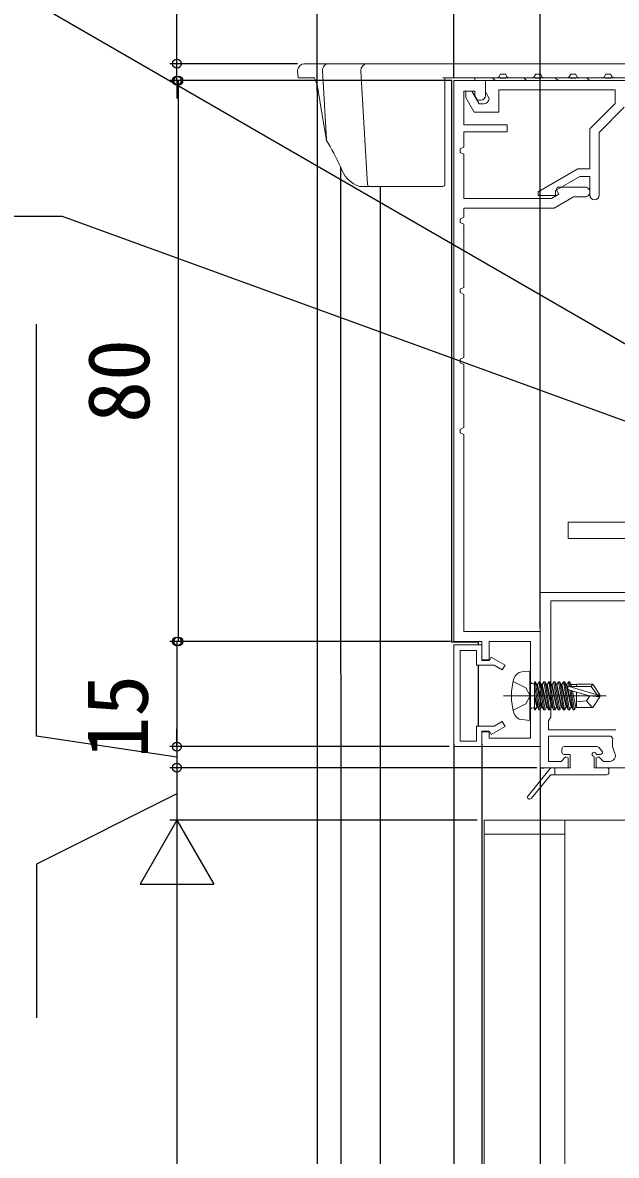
# Model space of a CAD drawing. Units: millimetres, scale not verified. Extents: x -525 to 525, y -783 to 779.
# Drawn here: x -220.2 to -135.5, y 307.4 to 469 of the extents above; entities that cross this region are included whole.
import ezdxf
from ezdxf.enums import TextEntityAlignment as Align

# ---------------------------------------------------------------- set-up
doc = ezdxf.new("R2010")
doc.units = ezdxf.units.MM
doc.header["$LTSCALE"] = 4
doc.layers.add('0-2_YKK_11', color=4, linetype='Continuous', lineweight=18)
doc.layers.add('0-4_YKK_13', color=4, linetype='Continuous', lineweight=18)
doc.layers.add('0-3_YKK_12', color=2, linetype='Continuous')
doc.layers.add('0-5_YKK_D', color=6, linetype='Continuous')
doc.styles.add('ＭＳ ゴシック', font='')
doc.styles.get('ＭＳ ゴシック').set_extended_font_data('MS Gothic')

msp = doc.modelspace()

# ---------------------------------------------------------------- linework, layer by layer
at = {"layer": '0-2_YKK_11', "color": 30}
for points in [[(-158.638, 460.693), (-158.638, 380.693), (-154.638, 380.693), (-154.638, 377.993), (-153.638, 377.993), (-153.638, 380.693), (-147.738, 380.693), (-147.738, 366.893), (-153.638, 366.893), (-153.638, 367.893), (-154.638, 367.893), (-154.638, 365.693), (-146.338, 365.693), (-146.338, 382.093), (-157.238, 382.093), (-157.238, 410.193), (-157.738, 410.448), (-157.738, 410.938), (-157.238, 411.193), (-157.238, 420.193), (-157.738, 420.448), (-157.738, 420.938), (-157.238, 421.193), (-157.238, 430.189), (-157.738, 430.444), (-157.738, 430.935), (-157.238, 431.189), (-157.238, 440.193), (-157.738, 440.448), (-157.738, 440.938), (-157.238, 441.193), (-157.238, 442.493), (-144.338, 442.493), (-141.567, 444.093), (-139.938, 444.093)], [(-154.138, 458.593), (-154.138, 460.693), (-158.638, 460.693)], [(-62.138, 460.693), (-154.138, 460.693), (-154.138, 459.093), (-153.705, 458.343), (-153.638, 458.093)], [(-139.938, 445.493), (-143.865, 445.493), (-144.061, 445.153), (-143.679, 444.49), (-144.713, 443.893), (-157.238, 443.893), (-157.238, 450.193), (-157.738, 450.448), (-157.738, 450.938), (-157.238, 451.193), (-157.238, 453.393), (-151.038, 453.393), (-151.038, 454.393), (-157.238, 454.393), (-157.238, 459.193), (-155.638, 459.193), (-155.638, 458.493), (-155.292, 457.893), (-154.838, 457.893)], [(-154.338, 457.393), (-155.045, 457.393), (-156.084, 459.193), (-156.938, 459.193), (-156.938, 458.272), (-155.738, 456.193), (-152.238, 456.193), (-152.238, 459.393), (-135.638, 459.393), (-135.638, 457.432), (-139.238, 453.832), (-139.238, 448.093), (-140.969, 448.093), (-146.638, 444.82), (-146.638, 444.293), (-144.138, 444.293), (-144.138, 444.993), (-140.674, 446.993), (-139.238, 446.993), (-139.238, 444.343)], [(-137.938, 444.343), (-137.938, 453.293), (-134.338, 456.893)]]:
    msp.add_lwpolyline(points, dxfattribs=at)
at = {"layer": '0-2_YKK_11', "color": 211}
for points in [[(-75.916, 387.693), (-146.338, 387.693), (-146.338, 362.693), (-142.338, 362.693), (-142.338, 364.094), (-142.708, 364.247), (-143.362, 363.593), (-145.138, 363.593), (-145.138, 367.193), (-136.267, 367.193), (-135.973, 366.833)], [(-125.138, 386.493), (-144.838, 386.493), (-144.838, 369.893), (-144.988, 369.633), (-145.138, 369.374), (-145.138, 368.093), (-135.559, 368.093)], [(-136.41, 363.593), (-137.314, 363.593), (-137.968, 364.247), (-138.338, 364.094), (-138.338, 362.693), (-84.838, 362.693), (-84.838, 367.193), (-85.838, 367.193), (-85.838, 363.893), (-87.838, 363.893), (-87.838, 386.693), (-78.538, 386.693), (-78.238, 386.393), (-77.792, 386.131), (-75.798, 387.239), (-75.916, 387.693)]]:
    msp.add_lwpolyline(points, dxfattribs=at)
at = {"layer": '0-2_YKK_11', "color": 30}
msp.add_lwpolyline([(-158.638, 380.193), (-158.638, 365.693), (-154.638, 365.693), (-154.638, 367.793), (-153.538, 367.793), (-153.322, 367.42), (-151.338, 368.566), (-151.738, 369.259), (-152.89, 368.593), (-155.438, 368.593), (-155.438, 366.493), (-157.738, 366.493), (-157.738, 379.393), (-155.438, 379.393), (-155.438, 377.293), (-152.89, 377.293), (-151.738, 376.628), (-151.338, 377.321), (-153.322, 378.466), (-153.538, 378.093), (-154.638, 378.093), (-154.638, 380.193)], close=True, dxfattribs=at)
for centre, radius, start, end in [((-154.838, 458.593), 0.7, 270.00001, 359.99999), ((-154.338, 458.093), 0.7, 270, 0), ((-139.938, 444.793), 0.7, 269.99999, 90.00001), ((-138.588, 444.343), 0.65, 180, 0)]:
    msp.add_arc(centre, radius, start, end, dxfattribs=at)
at = {"layer": '0-2_YKK_11', "color": 211}
for centre, radius, start, end in [((-132.838, 366.193), 3.2, 168.46306, 206.74369), ((-136.41, 364.393), 0.8, 269.99998, 26.74369)]:
    msp.add_arc(centre, radius, start, end, dxfattribs=at)
at = {"layer": '0-3_YKK_12'}
for p, q in [((-158.938, 460.693), (-159.938, 460.693)), ((-158.938, 380.593), (-158.938, 460.693)), ((-178.161, 459.978), (-178.161, 143.694)), ((-174.813, 448.403), (-174.763, 143.694)), ((-169.165, 445.605), (-169.165, 143.694)), ((-155.138, 380.593), (-158.938, 380.593)), ((-155.138, 380.193), (-155.138, 380.593)), ((-155.138, 368.593), (-155.138, 377.293)), ((-158.638, 366.098), (-158.638, 143.694)), ((-154.638, 366.098), (-154.638, 143.694)), ((-146.338, 362.693), (-146.338, 355.193)), ((-146.338, 362.693), (-145.838, 362.693))]:
    msp.add_line(p, q, dxfattribs=at)
at = {"layer": '0-4_YKK_13'}
for p, q in [((-180.938, 462.095), (-180.877, 461.095)), ((-179.938, 463.095), (-176.45, 463.095)), ((-177.4, 462.095), (-176.833, 452.332)), ((-176.45, 463.095), (-170.938, 463.095)), ((-171.237, 450.641), (-171.938, 462.095)), ((-170.938, 463.095), (-61.638, 463.095)), ((-178.97, 461.095), (-180.877, 461.095)), ((-178.465, 461.095), (-178.97, 461.095)), ((-152.538, 461.095), (-160.238, 461.095)), ((-159.938, 461.095), (-159.938, 445.895)), ((-152.763, 460.695), (-153.163, 461.095)), ((-152.038, 461.595), (-151.238, 461.595)), ((-147.538, 461.095), (-150.738, 461.095)), ((-148.272, 460.695), (-148.673, 461.095)), ((-147.038, 461.595), (-146.238, 461.595)), ((-142.538, 461.095), (-145.738, 461.095)), ((-143.782, 460.694), (-144.183, 461.095)), ((-142.038, 461.595), (-141.238, 461.595)), ((-137.538, 461.095), (-140.738, 461.095)), ((-139.292, 460.694), (-139.692, 461.095)), ((-137.038, 461.595), (-136.238, 461.595)), ((-132.538, 461.095), (-135.738, 461.095)), ((-177.868, 458.495), (-177.868, 458.466)), ((-176.833, 452.211), (-176.829, 452.181)), ((-170.946, 445.876), (-171.237, 450.641)), ((-174.82, 448.4), (-174.817, 448.393)), ((-170.647, 445.595), (-172.105, 445.595)), ((-160.238, 445.595), (-170.647, 445.595)), ((-147.838, 376.443), (-148.957, 376.345)), ((-147.838, 376.443), (-147.838, 369.443)), ((-147.138, 374.922), (-147.138, 370.964)), ((-147.138, 374.922), (-147.051, 374.922)), ((-146.351, 370.964), (-147.051, 374.922)), ((-147.051, 374.922), (-146.832, 374.543)), ((-146.525, 374.922), (-146.744, 374.543)), ((-146.525, 374.922), (-146.351, 374.922)), ((-145.651, 370.964), (-146.351, 374.922)), ((-146.351, 374.922), (-146.132, 374.543)), ((-145.825, 374.922), (-146.044, 374.543)), ((-145.125, 374.922), (-145.344, 374.543)), ((-145.125, 374.922), (-144.951, 374.922)), ((-145.125, 374.922), (-144.425, 370.964)), ((-144.951, 374.922), (-144.732, 374.543)), ((-144.251, 370.964), (-144.951, 374.922)), ((-144.425, 374.922), (-144.644, 374.543)), ((-144.425, 374.922), (-143.725, 370.964)), ((-144.425, 374.922), (-144.251, 374.922)), ((-144.251, 374.922), (-144.032, 374.543)), ((-143.551, 370.964), (-144.251, 374.922)), ((-143.725, 374.922), (-143.944, 374.543)), ((-143.725, 374.922), (-143.025, 370.964)), ((-143.725, 374.922), (-143.551, 374.922)), ((-143.551, 374.922), (-143.332, 374.543)), ((-142.851, 370.964), (-143.551, 374.922)), ((-143.025, 374.922), (-143.244, 374.543)), ((-143.025, 374.922), (-142.325, 370.964)), ((-143.025, 374.922), (-142.851, 374.922)), ((-142.851, 374.922), (-142.632, 374.543)), ((-142.151, 370.964), (-142.851, 374.922)), ((-142.325, 374.922), (-142.544, 374.543)), ((-142.325, 374.922), (-142.214, 374.292)), ((-142.325, 374.922), (-142.151, 374.922)), ((-142.039, 374.293), (-142.151, 374.922)), ((-147.338, 374.673), (-147.138, 374.673)), ((-146.832, 374.543), (-146.132, 371.343)), ((-146.744, 374.543), (-146.832, 374.543)), ((-146.044, 371.343), (-146.744, 374.543)), ((-146.132, 374.543), (-145.432, 371.343)), ((-146.044, 374.543), (-146.132, 374.543)), ((-145.344, 374.543), (-145.432, 374.543)), ((-144.644, 371.343), (-145.344, 374.543)), ((-144.732, 374.543), (-144.032, 371.343)), ((-144.644, 374.543), (-144.732, 374.543)), ((-143.944, 371.343), (-144.644, 374.543)), ((-144.032, 374.543), (-143.332, 371.343)), ((-143.944, 374.543), (-144.032, 374.543)), ((-143.244, 371.343), (-143.944, 374.543)), ((-143.332, 374.543), (-142.632, 371.343)), ((-143.244, 374.543), (-143.332, 374.543)), ((-142.544, 371.343), (-143.244, 374.543)), ((-142.632, 374.543), (-141.932, 371.343)), ((-142.544, 374.543), (-142.632, 374.543)), ((-141.844, 371.343), (-142.544, 374.543)), ((-139.344, 372.943), (-142.245, 373.803)), ((-142.121, 373.766), (-141.625, 370.964)), ((-141.451, 370.964), (-141.936, 373.711)), ((-141.138, 374.543), (-141.932, 374.543)), ((-141.737, 373.652), (-141.232, 371.343)), ((-141.138, 374.593), (-141.138, 374.293)), ((-141.138, 373.475), (-141.138, 371.293)), ((-139.043, 374.293), (-138.2, 373.093)), ((-138.85, 374.593), (-137.838, 373.093)), ((-151.591, 372.943), (-136.908, 372.943)), ((-147.138, 372.743), (-146.832, 371.343)), ((-139.738, 372.243), (-138.926, 371.293)), ((-139.344, 372.943), (-137.838, 372.943)), ((-139.344, 372.943), (-137.838, 372.793)), ((-138.85, 371.293), (-137.838, 372.793)), ((-138.2, 373.093), (-137.838, 373.093)), ((-137.838, 373.093), (-137.838, 372.793)), ((-147.338, 371.213), (-147.138, 371.213)), ((-147.051, 370.964), (-146.832, 371.343)), ((-146.744, 371.343), (-146.832, 371.343)), ((-146.351, 370.964), (-146.132, 371.343)), ((-146.044, 371.343), (-146.132, 371.343)), ((-145.825, 370.964), (-145.651, 370.964)), ((-145.651, 370.964), (-145.432, 371.343)), ((-145.344, 371.343), (-145.432, 371.343)), ((-144.951, 370.964), (-144.732, 371.343)), ((-144.644, 371.343), (-144.732, 371.343)), ((-144.425, 370.964), (-144.644, 371.343)), ((-144.425, 370.964), (-144.251, 370.964)), ((-144.251, 370.964), (-144.032, 371.343)), ((-143.944, 371.343), (-144.032, 371.343)), ((-143.725, 370.964), (-143.944, 371.343)), ((-143.725, 370.964), (-143.551, 370.964)), ((-143.551, 370.964), (-143.332, 371.343)), ((-143.244, 371.343), (-143.332, 371.343)), ((-143.025, 370.964), (-143.244, 371.343)), ((-143.025, 370.964), (-142.851, 370.964)), ((-142.851, 370.964), (-142.632, 371.343)), ((-142.544, 371.343), (-142.632, 371.343)), ((-142.325, 370.964), (-142.544, 371.343)), ((-142.325, 370.964), (-142.151, 370.964)), ((-142.151, 370.964), (-141.932, 371.343)), ((-141.844, 371.343), (-141.932, 371.343)), ((-141.625, 370.964), (-141.844, 371.343)), ((-141.625, 370.964), (-141.451, 370.964)), ((-141.451, 370.964), (-141.232, 371.343)), ((-141.144, 371.343), (-141.232, 371.343)), ((-141.138, 371.293), (-138.85, 371.293)), ((-147.838, 369.443), (-148.957, 369.541)), ((-143.238, 364.893), (-143.238, 365.393)), ((-142.938, 365.693), (-138.238, 365.693)), ((-137.526, 365.105), (-138.026, 365.605)), ((-137.738, 364.593), (-138.338, 364.593)), ((-148.071, 358.681), (-144.928, 362.581)), ((-142.038, 362.693), (-144.694, 362.693)), ((-144.238, 361.693), (-144.238, 362.693)), ((-136.538, 362.393), (-136.538, 361.993)), ((-144.928, 361.583), (-147.606, 358.303)), ((-136.838, 361.693), (-144.696, 361.693)), ((-154.338, 143.694), (-154.338, 355.193)), ((-154.338, 355.193), (-142.838, 355.193)), ((-142.838, 143.694), (-142.838, 355.193)), ((-130.838, 355.193), (-142.838, 355.193)), ((-154.338, 353.193), (-142.838, 353.193))]:
    msp.add_line(p, q, dxfattribs=at)
for points in [[(-178.554, 461.115), (-178.56, 461.117), (-178.506, 461.032), (-178.411, 460.823), (-178.293, 460.473), (-178.161, 459.978), (-178.025, 459.354), (-177.893, 458.622), (-177.869, 458.46)], [(-61.638, 460.692), (-155.641, 460.695), (-155.641, 461.095), (-61.638, 461.095)], [(-177.868, 458.466), (-177.614, 456.883), (-176.833, 452.18)], [(-150.201, 374.993), (-148.386, 374.088), (-147.777, 372.943)], [(-146.525, 374.922), (-145.825, 370.964), (-146.044, 371.343)], [(-145.825, 374.922), (-145.125, 370.964), (-144.951, 370.964), (-145.651, 374.922)], [(-145.825, 374.922), (-145.651, 374.922), (-145.432, 374.543), (-144.732, 371.343)], [(-142.151, 374.922), (-141.932, 374.543), (-141.877, 374.293)], [(-147.138, 374.429), (-146.525, 370.964), (-146.351, 370.964)], [(-145.125, 370.964), (-145.344, 371.343), (-146.044, 374.543)], [(-138.2, 373.093), (-142.19, 374.293), (-139.043, 374.293)], [(-141.138, 374.593), (-138.85, 374.593), (-139.043, 374.293)], [(-150.201, 370.893), (-148.386, 371.798), (-147.777, 372.943)], [(-146.525, 370.964), (-146.744, 371.343), (-147.138, 373.144)], [(-139.237, 372.943), (-139.738, 372.243), (-141.138, 372.103)], [(-147.138, 370.964), (-147.051, 370.964), (-147.138, 371.458)], [(-142.038, 362.693), (-142.038, 364.593), (-142.938, 364.593)], [(-138.638, 364.293), (-138.638, 362.693), (-136.838, 362.693)]]:
    msp.add_lwpolyline(points, dxfattribs=at)
msp.add_lwpolyline([(-142.338, 397.693), (-42.338, 397.693), (-42.338, 395.393), (-142.338, 395.393)], close=True, dxfattribs=at)
for centre, radius, start, end in [((-179.938, 462.095), 1, 90, 180), ((-176.43, 462.124), 0.971, 91.16755, 181.7365), ((-170.938, 462.095), 1, 90, 180), ((-152.538, 461.595), 0.5, 270, 0), ((-150.738, 461.595), 0.5, 180, 270), ((-147.538, 461.595), 0.5, 270, 0), ((-145.738, 461.595), 0.5, 180, 270), ((-142.538, 461.595), 0.5, 270, 0), ((-140.738, 461.595), 0.5, 180, 270), ((-137.538, 461.595), 0.5, 270, 0), ((-135.738, 461.595), 0.5, 180, 270), ((-214.492, 429.633), 43.886, 25.30803, 30.97271), ((-177.52, 452.271), 0.69, 355.01736, 5.05941), ((-170.855, 449.524), 4.114, 195.81967, 252.28871), ((-160.238, 445.895), 0.3, 270, 0), ((-170.647, 445.895), 0.3, 183.5, 270), ((-141.438, 372.943), 9, 164.11915, 195.88085), ((-148.844, 375.05), 1.3, 95, 164.11915), ((-147.338, 375.173), 0.5, 180, 270), ((-142.19, 374.045), 0.248, 90, 257.19096), ((-148.844, 370.836), 1.3, 195.88085, 265), ((-147.338, 370.713), 0.5, 90, 180), ((-142.938, 365.393), 0.3, 90, 180), ((-138.238, 365.393), 0.3, 45, 90), ((-142.938, 364.893), 0.3, 180, 270), ((-138.638, 364.593), 0.3, 0, 270), ((-137.738, 364.893), 0.3, 270, 45), ((-144.694, 362.393), 0.3, 90, 141.13034), ((-136.838, 362.393), 0.3, 0, 90), ((-136.838, 361.993), 0.3, 270, 0), ((-144.696, 361.393), 0.3, 90, 140.76954), ((-147.838, 358.493), 0.3, 141.13034, 320.76954)]:
    msp.add_arc(centre, radius, start, end, dxfattribs=at)
at = {"layer": '0-5_YKK_D'}
for p, q in [((-178.161, 459.169), (-178.161, 524.095)), ((-146.338, 388.393), (-146.338, 524.095)), ((-146.338, 388.393), (-146.338, 524.095)), ((-158.638, 461.193), (-158.638, 504.095)), ((-198.161, 463.095), (-198.161, 491.763)), ((-158.638, 461.193), (-158.638, 484.095)), ((-146.338, 382.593), (-146.338, 484.095)), ((-180.938, 463.095), (-199.161, 463.095)), ((-198.161, 460.693), (-198.161, 463.095)), ((-159.138, 460.693), (-199.161, 460.693)), ((-159.138, 460.693), (-198.961, 460.693)), ((-198.161, 460.693), (-198.161, 458.143)), ((-197.961, 460.693), (-197.961, 380.693)), ((-152.038, 461.095), (-151.238, 461.095)), ((-147.038, 461.095), (-146.238, 461.095)), ((-142.038, 461.095), (-141.238, 461.095)), ((-137.038, 461.095), (-136.238, 461.095)), ((-159.138, 380.693), (-199.161, 380.693)), ((-159.138, 380.693), (-198.961, 380.693)), ((-198.161, 380.693), (-198.161, 365.693)), ((-198.161, 365.693), (-198.161, 368.243)), ((-159.338, 365.693), (-199.161, 365.693)), ((-159.338, 365.693), (-199.161, 365.693)), ((-198.161, 365.693), (-198.161, 362.693)), ((-198.161, 365.693), (-198.161, 362.693)), ((-146.838, 362.693), (-199.161, 362.693)), ((-146.838, 362.693), (-199.161, 362.693)), ((-198.161, 362.693), (-198.161, 360.143)), ((-198.161, 362.693), (-198.161, 355.193)), ((-146.338, 362.193), (-146.338, 237.193)), ((-198.161, 355.193), (-203.411, 346.1)), ((-155.338, 355.193), (-199.161, 355.193)), ((-155.338, 355.193), (-199.161, 355.193)), ((-198.161, 355.193), (-192.911, 346.1)), ((-198.161, 355.193), (-198.161, 337.007)), ((-146.338, 355.193), (-146.338, 277.193)), ((-203.411, 346.1), (-192.911, 346.1)), ((-198.161, 344.693), (-198.161, -29.81))]:
    msp.add_line(p, q, dxfattribs=at)
for points in [[(-83.305, 393.735), (-85.514, 395.01), (-246.045, 487.693), (-333.64, 487.693)], [(-75.398, 390.682), (-77.794, 391.555), (-214.478, 441.303), (-287.664, 441.303)], [(-198.161, 364.193), (-218.161, 367.188), (-218.161, 425.938)], [(-198.161, 358.943), (-218.161, 348.947), (-218.161, 326.993)]]:
    msp.add_lwpolyline(points, dxfattribs=at)
for centre in [(-198.161, 463.095), (-198.161, 460.693), (-197.961, 460.693), (-198.161, 380.693), (-197.961, 380.693), (-198.161, 365.693), (-198.161, 365.693), (-198.161, 362.693), (-198.161, 362.693)]:
    msp.add_circle(centre, 0.637, dxfattribs=at)

# ---------------------------------------------------------------- texts
at = {"layer": '0-5_YKK_D', "style": 'ＭＳ ゴシック'}
for s, p in [('80', (-199.461, 411.864)), ('15', (-199.661, 363.989))]:
    msp.add_text(s, height=8.798, rotation=90, dxfattribs=at).set_placement(p, align=Align.BOTTOM_LEFT)

doc.saveas('drawing.dxf')
